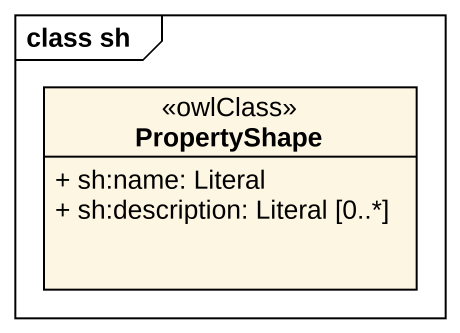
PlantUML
@startuml
mainframe class sh
hide circle
hide empty members
skinparam classAttributeIconSize 0
class PropertyShape <<owlClass>> {
  + sh:name: Literal
  + sh:description: Literal [0..*]
}
@enduml
